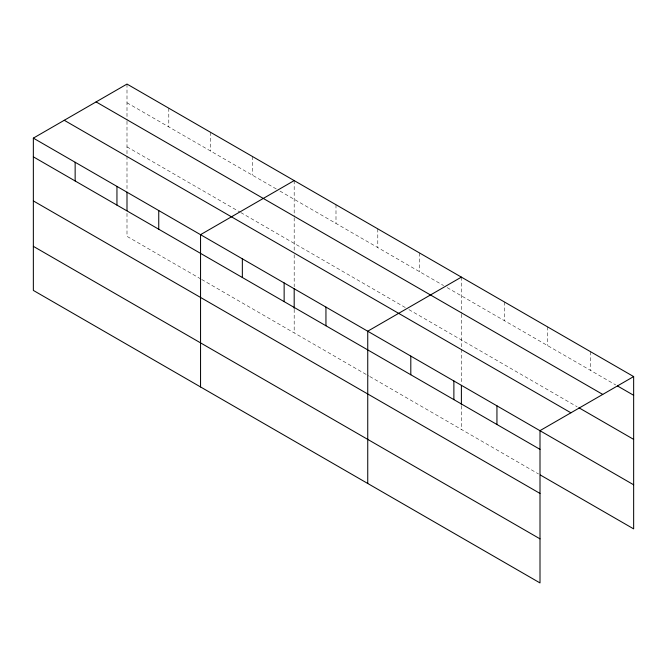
<?xml version="1.0" encoding="UTF-8"?>
<svg xmlns="http://www.w3.org/2000/svg" width="667" height="667" viewBox="0 0 667 667"><rect width="100%" height="100%" fill="white"/><g stroke="black" fill="none" stroke-linecap="round" stroke-linejoin="round"><path stroke-width="0.5" stroke-dasharray="3.33 2.5" d="M126.997 102.776L276.405 189.036M279.965 191.087L443.597 285.568M447.157 287.619L615.708 384.926M126.997 146.857L239.937 212.064M240.829 212.581L405.361 307.57M408.913 309.621L577.13 406.737M200.809 278.973L126.997 236.36L126.997 212.781M201.701 279.49L368.893 376.013M369.785 376.53L538.544 473.962M590.587 351.717L590.587 370.427M547.515 326.855L547.515 345.564M504.452 301.984L504.452 320.702M461.389 277.122L461.389 313.265M461.389 314.29L461.389 348.174M461.389 349.208L461.389 383.267M461.389 405.836L461.389 429.415M419.585 252.993L419.585 271.702M377.789 228.856L377.789 247.565M335.993 204.727L335.993 223.437M294.189 180.59L294.189 216.733M294.189 217.759L294.189 250.609M294.189 254.744L294.189 286.743M294.189 309.305L294.189 332.883M252.393 156.462L252.393 175.171M210.589 132.324L210.589 151.042M168.793 108.196L168.793 126.905M126.997 84.067L126.997 120.202M126.997 121.227L126.997 155.111M126.997 156.145L126.997 191.246"/><path stroke-width="1" d="M633.65 376.58L126.997 84.067L33.35 138.127L33.35 290.42L540.003 582.933L540.003 430.64L633.65 376.58L633.65 528.873L540.337 475.004M294.189 180.59L200.55 234.659L200.55 386.952M461.389 277.122L367.742 331.191L367.742 483.483M617.5 385.968L633.65 395.289M96.09 101.901L602.751 394.422M578.923 407.77L633.65 439.37M64.249 120.285L570.91 412.798M33.35 138.127L633.65 484.792M33.35 156.837L540.003 449.358M33.35 200.917L540.003 493.438M33.35 246.34L540.003 538.853M496.94 405.778L496.94 424.487M461.389 385.334L461.389 404.811M453.877 380.915L453.877 399.625M410.805 356.053L410.805 374.762M325.946 307.053L325.946 325.763M294.189 288.803L294.189 308.279M284.142 282.925L284.142 301.634M242.346 258.788L242.346 277.505M158.746 210.522L158.746 229.24M126.997 192.271L126.997 210.73M116.95 186.393L116.95 205.102M75.146 162.264L75.146 180.974"/></g></svg>
